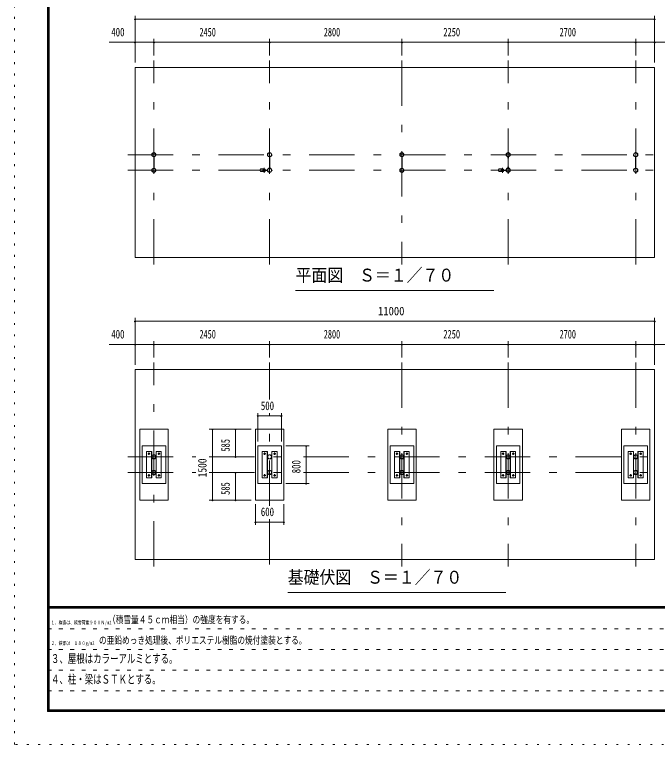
# Model space of a CAD drawing. Units: millimetres, scale not verified, with parts at other scales. Extents: x -31992 to 32005, y -14700 to 14700.
# Drawn here: x -9575 to 4034, y -14700 to 748 of the extents above; entities that cross this region are included whole.
import ezdxf
from ezdxf.enums import TextEntityAlignment as Align

# ---------------------------------------------------------------- set-up
doc = ezdxf.new("R2010")
doc.units = ezdxf.units.MM
doc.header["$LTSCALE"] = 80
for name, pattern in [('USER1', [3, 1, -2]), ('USER3', [24, 12, -5, 2, -5]), ('USER4', [3, 0.5, -2.5])]:
    doc.linetypes.add(name, pattern=pattern)
doc.layers.add('0-1_0-F1TEXT', color=7, linetype='Continuous')
for name, color, linetype, lineweight in [('0-2_1-07BOLD', 7, 'Continuous', 18), ('0-3_1-27CENTER', 3, 'USER3', 18), ('0-5_1-57DIM', 3, 'Continuous', 18), ('0-C_F-F1PAPER', 5, 'Continuous', 18), ('0-D_F-E_J_ADD', 5, 'USER4', 18)]:
    doc.layers.add(name, color=color, linetype=linetype, lineweight=lineweight)
doc.styles.add('ＭＳ ゴシック', font='')
doc.styles.get('ＭＳ ゴシック').set_extended_font_data('MS Gothic')

msp = doc.modelspace()

# ---------------------------------------------------------------- linework, layer by layer
at = {"layer": '0-2_1-07BOLD'}
for p, q in [((-7025.62, -4392.46), (-7025.62, -372.46)), ((-6630.22, -2292.46), (-6630.22, -2263.38)), ((-6630.22, -2292.46), (-6628.62, -2292.46)), ((-6628.62, -2261.91), (-6628.62, -2503.01)), ((-6622.62, -2503.01), (-6622.62, -2261.91)), ((-4180.22, -2292.46), (-4180.22, -2263.38)), ((-4180.22, -2292.46), (-4178.62, -2292.46)), ((-4178.62, -2261.91), (-4178.62, -2503.01)), ((-4172.62, -2503.01), (-4172.62, -2261.91)), ((-1380.22, -2292.46), (-1380.22, -2263.38)), ((-1380.22, -2292.46), (-1378.62, -2292.46)), ((-1378.62, -2261.91), (-1378.62, -2503.01)), ((-1372.62, -2503.01), (-1372.62, -2261.91)), ((869.78, -2292.46), (869.78, -2263.38)), ((869.78, -2292.46), (871.39, -2292.46)), ((871.39, -2261.91), (871.39, -2503.01)), ((877.39, -2503.01), (877.39, -2261.91)), ((3569.77, -2292.46), (3569.77, -2263.38)), ((3571.38, -2292.46), (3569.77, -2292.46)), ((3571.38, -2503.01), (3571.38, -2261.91)), ((3577.38, -2261.91), (3577.38, -2503.01)), ((3578.98, -2292.46), (3577.38, -2292.46)), ((3578.98, -2292.46), (3578.98, -2263.38)), ((-6630.22, -2472.46), (-6628.62, -2472.46)), ((-6630.22, -2472.46), (-6630.22, -2501.54)), ((-6622.62, -2472.46), (-6621.01, -2472.46)), ((-6621.01, -2472.46), (-6621.01, -2501.54)), ((-4303.14, -2519.96), (-4370.72, -2519.96)), ((-4303.14, -2574.96), (-4370.72, -2574.96)), ((-4266.28, -2544.45), (-4220.07, -2544.45)), ((-4266.28, -2550.45), (-4220.07, -2550.45)), ((-4264.89, -2542.85), (-4221.54, -2542.85)), ((-4264.89, -2552.06), (-4221.54, -2552.06)), ((-4180.22, -2472.46), (-4178.62, -2472.46)), ((-4180.22, -2472.46), (-4180.22, -2501.54)), ((-4172.62, -2472.46), (-4171.02, -2472.46)), ((-4171.02, -2472.46), (-4171.02, -2501.54)), ((-1380.22, -2472.46), (-1378.62, -2472.46)), ((-1380.22, -2472.46), (-1380.22, -2501.54)), ((-1372.62, -2472.46), (-1371.01, -2472.46)), ((-1371.01, -2472.46), (-1371.01, -2501.54)), ((746.87, -2519.96), (679.29, -2519.96)), ((746.87, -2574.96), (679.29, -2574.96)), ((783.72, -2544.45), (829.93, -2544.45)), ((783.72, -2550.45), (829.93, -2550.45)), ((785.12, -2542.85), (828.46, -2542.85)), ((785.12, -2552.06), (828.46, -2552.06)), ((869.78, -2472.46), (871.39, -2472.46)), ((869.78, -2472.46), (869.78, -2501.54)), ((877.39, -2472.46), (878.99, -2472.46)), ((878.99, -2472.46), (878.99, -2501.54)), ((3578.98, -2472.46), (3577.38, -2472.46)), ((3578.98, -2472.46), (3578.98, -2501.54)), ((3974.38, -4392.46), (-7025.62, -4392.46)), ((3974.38, -6767.46), (-7025.62, -6767.46)), ((-7025.62, -10787.46), (-7025.62, -6767.46)), ((3974.38, -6767.46), (3974.38, -10787.46)), ((-6325.62, -9527.46), (-6325.62, -8027.46)), ((-4475.62, -8027.46), (-3875.62, -8027.46)), ((-4475.62, -9527.46), (-4475.62, -8027.46)), ((-3875.62, -9527.46), (-3875.62, -8027.46)), ((-1075.62, -9527.46), (-1075.62, -8027.46)), ((574.38, -8027.46), (1174.38, -8027.46)), ((574.38, -9527.46), (574.38, -8027.46)), ((1174.38, -9527.46), (1174.38, -8027.46)), ((3874.38, -9527.46), (3874.38, -8027.46)), ((-6375.62, -8377.46), (-6875.62, -8377.46)), ((-6875.62, -9177.46), (-6875.62, -8377.46)), ((-6375.62, -8377.46), (-6375.62, -9177.46)), ((-3925.62, -8377.46), (-4425.62, -8377.46)), ((-4425.62, -9177.46), (-4425.62, -8377.46)), ((-3925.62, -8377.46), (-3925.62, -9177.46)), ((-1125.62, -8377.46), (-1625.62, -8377.46)), ((-1625.62, -9177.46), (-1625.62, -8377.46)), ((-1125.62, -8377.46), (-1125.62, -9177.46)), ((1124.38, -8377.46), (624.38, -8377.46)), ((1124.38, -8377.46), (1124.38, -9177.46)), ((3824.38, -8377.46), (3324.38, -8377.46)), ((3324.38, -9177.46), (3324.38, -8377.46)), ((3824.38, -8377.46), (3824.38, -9177.46)), ((-6674.68, -9057.46), (-6674.68, -8497.46)), ((-6670.17, -9057.46), (-6670.17, -8497.46)), ((-6469.08, -8497.46), (-6581.08, -8497.46)), ((-6576.57, -9057.46), (-6576.57, -8497.46)), ((-6469.08, -9057.46), (-6469.08, -8497.46)), ((-4224.68, -9057.46), (-4224.68, -8497.46)), ((-4220.17, -9057.46), (-4220.17, -8497.46)), ((-4019.08, -8497.46), (-4131.07, -8497.46)), ((-4126.57, -9057.46), (-4126.57, -8497.46)), ((-4019.08, -9057.46), (-4019.08, -8497.46)), ((-1424.67, -9057.46), (-1424.67, -8497.46)), ((-1420.17, -9057.46), (-1420.17, -8497.46)), ((-1219.08, -8497.46), (-1331.07, -8497.46)), ((-1326.57, -9057.46), (-1326.57, -8497.46)), ((-1219.08, -9057.46), (-1219.08, -8497.46)), ((825.32, -9057.46), (825.32, -8497.46)), ((829.83, -9057.46), (829.83, -8497.46)), ((1030.92, -8497.46), (918.92, -8497.46)), ((923.43, -9057.46), (923.43, -8497.46)), ((1030.92, -9057.46), (1030.92, -8497.46)), ((3525.33, -9057.46), (3525.33, -8497.46)), ((3529.83, -9057.46), (3529.83, -8497.46)), ((3730.92, -8497.46), (3618.93, -8497.46)), ((3623.43, -9057.46), (3623.43, -8497.46)), ((3730.92, -9057.46), (3730.92, -8497.46)), ((-6782.17, -9057.46), (-6670.17, -9057.46)), ((-4332.18, -9057.46), (-4220.17, -9057.46)), ((-1532.17, -9057.46), (-1420.17, -9057.46)), ((717.83, -9057.46), (829.83, -9057.46)), ((3417.83, -9057.46), (3529.83, -9057.46)), ((-6375.62, -9177.46), (-6875.62, -9177.46)), ((-3925.62, -9177.46), (-4425.62, -9177.46)), ((-1125.62, -9177.46), (-1625.62, -9177.46)), ((3824.38, -9177.46), (3324.38, -9177.46)), ((-6925.62, -9527.46), (-6325.62, -9527.46)), ((-4475.62, -9527.46), (-3875.62, -9527.46)), ((-1675.62, -9527.46), (-1075.62, -9527.46)), ((574.38, -9527.46), (1174.38, -9527.46)), ((3274.38, -9527.46), (3874.38, -9527.46)), ((3974.38, -10787.46), (-7025.62, -10787.46))]:
    msp.add_line(p, q, dxfattribs=at)
for points in [[(3974.38, -4392.46), (3974.38, -372.46), (-7025.62, -372.46)], [(-6622.62, -2292.46), (-6621.01, -2292.46), (-6621.01, -2263.38)], [(-4172.62, -2292.46), (-4171.02, -2292.46), (-4171.02, -2263.38)], [(-1372.62, -2292.46), (-1371.01, -2292.46), (-1371.01, -2263.38)], [(877.39, -2292.46), (878.99, -2292.46), (878.99, -2263.38)], [(3571.38, -2472.46), (3569.77, -2472.46), (3569.77, -2501.54)], [(-6925.62, -9527.46), (-6925.62, -8027.46), (-6325.62, -8027.46)], [(-1675.62, -9527.46), (-1675.62, -8027.46), (-1075.62, -8027.46)], [(3274.38, -9527.46), (3274.38, -8027.46), (3874.38, -8027.46)], [(1124.38, -9177.46), (624.38, -9177.46), (624.38, -8377.46)], [(-6782.17, -9057.46), (-6782.17, -8497.46), (-6670.17, -8497.46)], [(-6469.08, -9057.46), (-6581.08, -9057.46), (-6581.08, -8497.46)], [(-4332.18, -9057.46), (-4332.18, -8497.46), (-4220.17, -8497.46)], [(-4019.08, -9057.46), (-4131.07, -9057.46), (-4131.07, -8497.46)], [(-1532.17, -9057.46), (-1532.17, -8497.46), (-1420.17, -8497.46)], [(-1219.08, -9057.46), (-1331.07, -9057.46), (-1331.07, -8497.46)], [(717.83, -9057.46), (717.83, -8497.46), (829.83, -8497.46)], [(1030.92, -9057.46), (918.92, -9057.46), (918.92, -8497.46)], [(3417.83, -9057.46), (3417.83, -8497.46), (3529.83, -8497.46)], [(3730.92, -9057.46), (3618.93, -9057.46), (3618.93, -8497.46)]]:
    msp.add_lwpolyline(points, dxfattribs=at)
for centre, radius in [((-6625.62, -2217.46), 44.55), ((-6625.62, -2217.46), 40.35), ((-6625.62, -2169.06), 2.25), ((-4175.62, -2217.46), 44.55), ((-4175.62, -2217.46), 40.35), ((-4175.62, -2169.06), 2.25), ((-1375.62, -2217.46), 44.55), ((-1375.62, -2217.46), 40.35), ((-1375.62, -2169.06), 3.85), ((-1375.62, -2169.06), 2.25), ((874.38, -2217.46), 44.55), ((874.38, -2217.46), 40.35), ((874.38, -2169.06), 2.25), ((3574.38, -2217.46), 44.55), ((3574.38, -2217.46), 40.35), ((3574.38, -2169.06), 2.25), ((-6625.62, -2547.46), 44.55), ((-6625.62, -2547.46), 40.35), ((-6625.62, -2595.86), 2.25), ((-4324.97, -2547.46), 2.25), ((-4293.62, -2547.46), 27.5), ((-4175.62, -2547.46), 46.15), ((-4175.62, -2547.46), 44.55), ((-4175.62, -2547.46), 40.35), ((-4175.62, -2595.86), 2.25), ((-4127.22, -2547.46), 2.25), ((-1375.62, -2547.46), 44.55), ((-1375.62, -2547.46), 40.35), ((-1375.62, -2595.86), 3.85), ((-1375.62, -2595.86), 2.25), ((725.03, -2547.46), 2.25), ((756.38, -2547.46), 27.5), ((874.38, -2547.46), 46.15), ((874.38, -2547.46), 44.55), ((874.38, -2547.46), 40.35), ((874.38, -2595.86), 2.25), ((922.79, -2547.46), 2.25), ((3574.38, -2547.46), 44.55), ((3574.38, -2547.46), 40.35), ((3574.38, -2595.86), 2.25), ((-6732.12, -8547.46), 14.5), ((-6625.62, -8612.46), 44.55), ((-6625.62, -8612.46), 40.35), ((-6519.12, -8547.46), 14.5), ((-4282.12, -8547.46), 14.5), ((-4175.62, -8612.46), 44.55), ((-4175.62, -8612.46), 40.35), ((-4069.12, -8547.46), 14.5), ((-1482.12, -8547.46), 14.5), ((-1375.62, -8612.46), 44.55), ((-1375.62, -8612.46), 40.35), ((-1269.12, -8547.46), 14.5), ((767.88, -8547.46), 14.5), ((874.38, -8612.46), 44.55), ((874.38, -8612.46), 40.35), ((980.88, -8547.46), 14.5), ((3467.88, -8547.46), 14.5), ((3574.38, -8612.46), 44.55), ((3574.38, -8612.46), 40.35), ((3680.88, -8547.46), 14.5), ((-6625.62, -8942.46), 44.55), ((-6625.62, -8942.46), 40.35), ((-4175.62, -8942.46), 44.55), ((-4175.62, -8942.46), 40.35), ((-1375.62, -8942.46), 44.55), ((-1375.62, -8942.46), 40.35), ((874.38, -8942.46), 44.55), ((874.38, -8942.46), 40.35), ((3574.38, -8942.46), 44.55), ((3574.38, -8942.46), 40.35), ((-6732.12, -9007.46), 14.5), ((-6519.12, -9007.46), 14.5), ((-4282.12, -9007.46), 14.5), ((-4069.12, -9007.46), 14.5), ((-1482.12, -9007.46), 14.5), ((-1269.12, -9007.46), 14.5), ((767.88, -9007.46), 14.5), ((980.88, -9007.46), 14.5), ((3467.88, -9007.46), 14.5), ((3680.88, -9007.46), 14.5)]:
    msp.add_circle(centre, radius, dxfattribs=at)
for centre, radius, start, end in [((-6625.62, -2217.46), 46.15, 93.78961, 264.28209), ((-6625.62, -2169.06), 3.85, 322.09525, 270.00276), ((-6625.62, -2217.46), 46.15, 275.72758, 90.00154), ((-4175.62, -2217.46), 46.15, 93.78961, 264.28209), ((-4175.62, -2169.06), 3.85, 322.09525, 270.00276), ((-4175.62, -2217.46), 46.15, 275.72758, 90.00154), ((-1375.62, -2217.46), 46.15, 275.71791, 264.28209), ((874.38, -2217.46), 46.15, 93.78961, 264.28209), ((874.38, -2169.06), 3.85, 322.09525, 270.00276), ((874.38, -2217.46), 46.15, 275.72758, 90.00154), ((3574.38, -2217.46), 46.15, 89.99846, 264.27242), ((3574.38, -2169.06), 3.85, 269.99724, 217.90475), ((3574.38, -2217.46), 46.15, 275.71791, 86.21039), ((-6625.62, -2547.46), 46.15, 95.71837, 266.21085), ((-6625.62, -2595.86), 3.85, 90, 37.90752), ((-6625.62, -2547.46), 46.15, 269.99892, 84.27287), ((-4335.22, -2547.46), 44.9, 142.23546, 217.76454), ((-4324.97, -2547.46), 3.85, 51.34222, 0), ((-4293.62, -2547.46), 29.1, 9.09488, 180), ((-4293.62, -2547.46), 29.1, 185.93016, 350.90877), ((-4276.22, -2547.46), 44.9, 142.23546, 160.41136), ((-4276.22, -2547.46), 44.9, 199.58864, 217.76454), ((-4175.62, -2595.86), 3.85, 90, 37.90752), ((-4127.22, -2547.46), 3.85, 180, 127.90752), ((-1375.62, -2547.46), 46.15, 95.71837, 84.28163), ((714.78, -2547.46), 44.9, 142.23546, 217.76454), ((725.03, -2547.46), 3.85, 51.34222, 0), ((756.38, -2547.46), 29.1, 9.09488, 180), ((756.38, -2547.46), 29.1, 185.93016, 350.90877), ((773.79, -2547.46), 44.9, 142.23546, 160.41136), ((773.79, -2547.46), 44.9, 199.58864, 217.76454), ((874.38, -2595.86), 3.85, 90, 37.90752), ((922.79, -2547.46), 3.85, 180, 127.90752), ((3574.38, -2547.46), 46.15, 95.72713, 270.00108), ((3574.38, -2595.86), 3.85, 142.09248, 90), ((3574.38, -2547.46), 46.15, 273.78915, 84.28163)]:
    msp.add_arc(centre, radius, start, end, dxfattribs=at)
at = {"layer": '0-3_1-27CENTER'}
for p, q in [((-6625.62, -4542.46), (-6625.62, -222.46)), ((-4175.62, -4542.46), (-4175.62, -222.46)), ((-1375.62, -222.46), (-1375.62, -4542.46)), ((874.38, -4542.46), (874.38, -222.46)), ((3574.38, -4542.46), (3574.38, -222.46)), ((-7175.62, -2217.46), (4124.38, -2217.46)), ((-7175.62, -2547.46), (4124.38, -2547.46)), ((-4293.62, -2492.46), (-4293.62, -2602.46)), ((-4243.15, -2558.22), (-4243.15, -2536.69)), ((756.38, -2492.46), (756.38, -2602.46)), ((806.86, -2558.22), (806.86, -2536.69)), ((-6625.62, -10937.46), (-6625.62, -6617.46)), ((-4175.62, -6617.46), (-4175.62, -7398.88)), ((-1375.62, -6617.46), (-1375.62, -10937.46)), ((874.38, -6617.46), (874.38, -10937.46)), ((3574.38, -6617.46), (3574.38, -10937.46)), ((-4175.62, -9647.46), (-4175.62, -7687.46)), ((-7175.62, -8612.46), (-5736.53, -8612.46)), ((-6757.12, -8547.46), (-6707.12, -8547.46)), ((-6732.12, -8522.46), (-6732.12, -8572.46)), ((-6494.12, -8547.46), (-6544.12, -8547.46)), ((-6519.12, -8522.46), (-6519.12, -8572.46)), ((-5455.62, -8612.46), (-3755.62, -8612.46)), ((-4307.12, -8547.46), (-4257.12, -8547.46)), ((-4282.12, -8522.46), (-4282.12, -8572.46)), ((-4044.12, -8547.46), (-4094.12, -8547.46)), ((-4069.12, -8522.46), (-4069.12, -8572.46)), ((-3458.69, -8612.46), (4124.38, -8612.46)), ((-1507.12, -8547.46), (-1457.12, -8547.46)), ((-1482.12, -8522.46), (-1482.12, -8572.46)), ((-1244.12, -8547.46), (-1294.12, -8547.46)), ((-1269.12, -8522.46), (-1269.12, -8572.46)), ((742.88, -8547.46), (792.88, -8547.46)), ((767.88, -8522.46), (767.88, -8572.46)), ((1005.88, -8547.46), (955.88, -8547.46)), ((980.88, -8522.46), (980.88, -8572.46)), ((3442.88, -8547.46), (3492.88, -8547.46)), ((3467.88, -8522.46), (3467.88, -8572.46)), ((3705.88, -8547.46), (3655.88, -8547.46)), ((3680.88, -8522.46), (3680.88, -8572.46)), ((-7175.62, -8942.46), (-5736.53, -8942.46)), ((-5455.62, -8942.46), (-3755.62, -8942.46)), ((-3458.69, -8942.46), (4124.38, -8942.46)), ((-6757.12, -9007.46), (-6707.12, -9007.46)), ((-6732.12, -9032.46), (-6732.12, -8982.46)), ((-6494.12, -9007.46), (-6544.12, -9007.46)), ((-6519.12, -9032.46), (-6519.12, -8982.46)), ((-4307.12, -9007.46), (-4257.12, -9007.46)), ((-4282.12, -9032.46), (-4282.12, -8982.46)), ((-4044.12, -9007.46), (-4094.12, -9007.46)), ((-4069.12, -9032.46), (-4069.12, -8982.46)), ((-1507.12, -9007.46), (-1457.12, -9007.46)), ((-1482.12, -9032.46), (-1482.12, -8982.46)), ((-1244.12, -9007.46), (-1294.12, -9007.46)), ((-1269.12, -9032.46), (-1269.12, -8982.46)), ((742.88, -9007.46), (792.88, -9007.46)), ((767.88, -9032.46), (767.88, -8982.46)), ((1005.88, -9007.46), (955.88, -9007.46)), ((980.88, -9032.46), (980.88, -8982.46)), ((3442.88, -9007.46), (3492.88, -9007.46)), ((3467.88, -9032.46), (3467.88, -8982.46)), ((3705.88, -9007.46), (3655.88, -9007.46)), ((3680.88, -9032.46), (3680.88, -8982.46)), ((-4175.62, -9932.27), (-4175.62, -10937.46))]:
    msp.add_line(p, q, dxfattribs=at)
at = {"layer": '0-5_1-57DIM'}
for p, q in [((-7011.62, 652.54), (-7039.62, 652.54)), ((-7025.62, -267.46), (-7025.62, 722.54)), ((-7025.62, 652.54), (3974.38, 652.54)), ((3988.38, 652.54), (3960.38, 652.54)), ((3974.38, -267.46), (3974.38, 722.54)), ((-7575.12, 162.54), (4523.88, 162.54)), ((-7011.62, 162.54), (-7039.62, 162.54)), ((-6611.62, 162.54), (-6639.62, 162.54)), ((-6625.62, -117.46), (-6625.62, 232.54)), ((-4161.62, 162.54), (-4189.62, 162.54)), ((-4175.62, -117.46), (-4175.62, 232.54)), ((-1361.62, 162.54), (-1389.62, 162.54)), ((-1375.62, -117.46), (-1375.62, 232.54)), ((888.38, 162.54), (860.38, 162.54)), ((874.38, -117.46), (874.38, 232.54)), ((3588.38, 162.54), (3560.38, 162.54)), ((3574.38, -117.46), (3574.38, 232.54)), ((3988.38, 162.54), (3960.38, 162.54)), ((574.38, -5092.46), (-3625.62, -5092.46)), ((-7025.62, -6662.46), (-7025.62, -5672.46)), ((3974.38, -6662.46), (3974.38, -5672.46)), ((-7011.62, -5742.46), (-7039.62, -5742.46)), ((-7025.62, -5742.46), (3974.38, -5742.46)), ((3988.38, -5742.46), (3960.38, -5742.46)), ((-6625.62, -6512.46), (-6625.62, -6162.46)), ((-4175.62, -6512.46), (-4175.62, -6162.46)), ((-1375.62, -6512.46), (-1375.62, -6162.46)), ((874.38, -6512.46), (874.38, -6162.46)), ((3574.38, -6512.46), (3574.38, -6162.46)), ((-7575.12, -6232.46), (4523.88, -6232.46)), ((-7011.62, -6232.46), (-7039.62, -6232.46)), ((-6611.62, -6232.46), (-6639.62, -6232.46)), ((-4161.62, -6232.46), (-4189.62, -6232.46)), ((-1361.62, -6232.46), (-1389.62, -6232.46)), ((888.38, -6232.46), (860.38, -6232.46)), ((3588.38, -6232.46), (3560.38, -6232.46)), ((3988.38, -6232.46), (3960.38, -6232.46)), ((-4425.62, -8287.46), (-4425.62, -7687.46)), ((-3925.62, -8287.46), (-3925.62, -7687.46)), ((-4411.62, -7747.46), (-4439.62, -7747.46)), ((-4425.62, -7747.46), (-3925.62, -7747.46)), ((-3911.62, -7747.46), (-3939.62, -7747.46)), ((-4565.62, -8027.46), (-5455.62, -8027.46)), ((-5371.62, -8027.46), (-5399.62, -8027.46)), ((-5385.62, -8027.46), (-5385.62, -9527.46)), ((-4881.62, -8027.46), (-4909.62, -8027.46)), ((-4895.62, -8027.46), (-4895.62, -8612.46)), ((-3835.62, -8377.46), (-3338.69, -8377.46)), ((-3384.69, -8377.46), (-3412.69, -8377.46)), ((-3398.69, -8377.46), (-3398.69, -9177.46)), ((-4881.62, -8612.46), (-4909.62, -8612.46)), ((-4881.62, -8942.46), (-4909.62, -8942.46)), ((-4895.62, -8942.46), (-4895.62, -9527.46)), ((-3835.62, -9177.46), (-3338.69, -9177.46)), ((-3384.69, -9177.46), (-3412.69, -9177.46)), ((-4565.62, -9527.46), (-5455.62, -9527.46)), ((-5371.62, -9527.46), (-5399.62, -9527.46)), ((-4881.62, -9527.46), (-4909.62, -9527.46)), ((-4475.62, -9617.46), (-4475.62, -10052.27)), ((-3875.62, -9617.46), (-3875.62, -10052.27)), ((-4461.62, -9992.27), (-4489.62, -9992.27)), ((-4475.62, -9992.27), (-3875.62, -9992.27)), ((-3861.62, -9992.27), (-3889.62, -9992.27)), ((828.24, -11487.46), (-3791.75, -11487.46))]:
    msp.add_line(p, q, dxfattribs=at)
for centre in [(-7025.62, 652.54), (3974.38, 652.54), (-7025.62, 162.54), (-6625.62, 162.54), (-4175.62, 162.54), (-1375.62, 162.54), (874.38, 162.54), (3574.38, 162.54), (3974.38, 162.54), (-7025.62, -5742.46), (3974.38, -5742.46), (-7025.62, -6232.46), (-6625.62, -6232.46), (-4175.62, -6232.46), (-1375.62, -6232.46), (874.38, -6232.46), (3574.38, -6232.46), (3974.38, -6232.46), (-4425.62, -7747.46), (-3925.62, -7747.46), (-5385.62, -8027.46), (-4895.62, -8027.46), (-3398.69, -8377.46), (-4895.62, -8612.46), (-4895.62, -8942.46), (-3398.69, -9177.46), (-5385.62, -9527.46), (-4895.62, -9527.46), (-4475.62, -9992.27), (-3875.62, -9992.27)]:
    msp.add_arc(centre, 14, 180, 0, dxfattribs=at)
at = {"layer": '0-C_F-F1PAPER'}
for p, q in [((-8875.08, 14140), (-8875.08, -14000)), ((-8871.58, 14136.5), (-8871.58, -13996.5)), ((-8868.08, 14133), (-8868.08, -13993)), ((-8864.58, 14129.5), (-8864.58, -13989.5)), ((-8861.08, 14126), (-8861.08, -13986)), ((-8857.58, 14122.5), (-8857.58, -13982.5)), ((-8854.08, 14119), (-8854.08, -13979)), ((-8850.58, 14115.5), (-8850.58, -13975.5)), ((-8847.08, 14112), (-8847.08, -13972)), ((-8843.58, 14108.5), (-8843.58, -13968.5)), ((-8840.08, 14105), (-8840.08, -13965)), ((31269.92, -11781), (-8840.08, -11781)), ((31269.92, -11784.5), (-8840.08, -11784.5)), ((31269.92, -11788), (-8840.08, -11788)), ((31269.92, -11791.5), (-8840.08, -11791.5)), ((31269.92, -11795), (-8840.08, -11795)), ((31269.92, -11798.5), (-8840.08, -11798.5)), ((31269.92, -11802), (-8840.08, -11802)), ((31269.92, -11805.5), (-8840.08, -11805.5)), ((31269.92, -11809), (-8840.08, -11809)), ((31269.92, -11812.5), (-8840.08, -11812.5)), ((31269.92, -11816), (-8840.08, -11816)), ((-8875.08, -14000), (31304.92, -14000)), ((-8868.08, -13993), (31297.92, -13993)), ((-8861.08, -13986), (31290.92, -13986)), ((-8854.08, -13979), (31283.92, -13979)), ((-8840.08, -13965), (31269.92, -13965))]:
    msp.add_line(p, q, dxfattribs=at)
at = {"layer": '0-C_F-F1PAPER', "color": 6, "linetype": 'USER1'}
for p, q in [((-8875.08, -12252.8), (16674.92, -12252.8)), ((-8875.08, -12689.6), (16674.93, -12689.6)), ((-8875.08, -13126.4), (16674.93, -13126.4)), ((-8875.08, -13563.2), (13163.73, -13563.2))]:
    msp.add_line(p, q, dxfattribs=at)
at = {"layer": '0-C_F-F1PAPER'}
for points in [[(-8871.58, -13996.5), (31301.42, -13996.5), (31301.42, 14136.5)], [(-8864.58, -13989.5), (31294.42, -13989.5), (31294.42, 14129.5)], [(-8857.58, -13982.5), (31287.42, -13982.5), (31287.42, 14122.5)], [(-8850.58, -13975.5), (31280.42, -13975.5), (31280.42, 14115.5)], [(-8847.08, -13972), (31276.92, -13972), (31276.92, 14112)], [(-8843.58, -13968.5), (31273.42, -13968.5), (31273.42, 14108.5)]]:
    msp.add_lwpolyline(points, dxfattribs=at)
at = {"layer": '0-D_F-E_J_ADD'}
msp.add_line((32004.92, -14700), (-9575.08, -14700), dxfattribs=at)
msp.add_lwpolyline([(-9575.08, -14700), (-9575.08, 14700), (32004.92, 14700)], dxfattribs=at)

# ---------------------------------------------------------------- texts
at = {"layer": '0-1_0-F1TEXT', "style": 'ＭＳ ゴシック'}
for s, height, width, p in [('（積雪量４５ｃｍ相当）の強度を有する。', 155, 0.75, (-7597.59, -12182.8)), ('１、構造は、積雪荷重９００Ｎ/m2', 77.49, 0.75, (-8805.08, -12182.8)), ('２、鉄部は\u3000１８０g/m2', 77.49, 0.75, (-8805.08, -12619.6)), ('\u3000の亜鉛めっき処理後、ポリエステル樹脂の焼付塗装とする。', 155, 0.75, (-7951.64, -12619.6)), ('３、屋根はカラーアルミとする。', 182.3, 0.7, (-8805.08, -13031.53)), ('４、柱・梁はＳＴＫとする。', 182.3, 0.7, (-8805.08, -13468.33))]:
    msp.add_text(s, height=height, dxfattribs=dict(at, width=width)).set_placement(p, align=Align.BOTTOM_LEFT)
at = {"layer": '0-5_1-57DIM', "color": 7, "style": 'ＭＳ ゴシック'}
for s, height, width, p in [('400', 182.3, 0.75, (-7528.05, 232.54)), ('2450', 182.3, 0.7, (-5661.03, 232.54)), ('2800', 182.3, 0.7, (-3029.4, 232.54)), ('2250', 182.3, 0.65, (-497.98, 232.54)), ('2700', 182.3, 0.7, (1963.14, 232.54)), ('平面図\u3000Ｓ＝１／７０', 273.5, 0.9, (-3625.62, -4985.15)), ('11000', 182.3, 0.9, (-1879.89, -5672.46)), ('400', 182.3, 0.75, (-7528.05, -6162.46)), ('2450', 182.3, 0.7, (-5661.04, -6162.46)), ('2800', 182.3, 0.7, (-3029.4, -6162.46)), ('2250', 182.3, 0.65, (-497.98, -6162.46)), ('2700', 182.3, 0.7, (1963.14, -6162.46)), ('500', 182.3, 0.75, (-4361.04, -7677.46)), ('600', 182.3, 0.75, (-4361.62, -9922.27)), ('基礎伏図\u3000Ｓ＝１／７０', 273.5, 0.9, (-3791.75, -11380.15))]:
    msp.add_text(s, height=height, dxfattribs=dict(at, width=width)).set_placement(p, align=Align.BOTTOM_LEFT)
for s, width, p in [('585', 0.65, (-4965.62, -8501.81)), ('1500', 0.8, (-5455.62, -9044.83)), ('800', 0.75, (-3468.69, -8961.43)), ('585', 0.65, (-4965.62, -9416.81))]:
    msp.add_text(s, height=182.3, rotation=90, dxfattribs=dict(at, width=width)).set_placement(p, align=Align.BOTTOM_LEFT)

doc.saveas('drawing.dxf')
